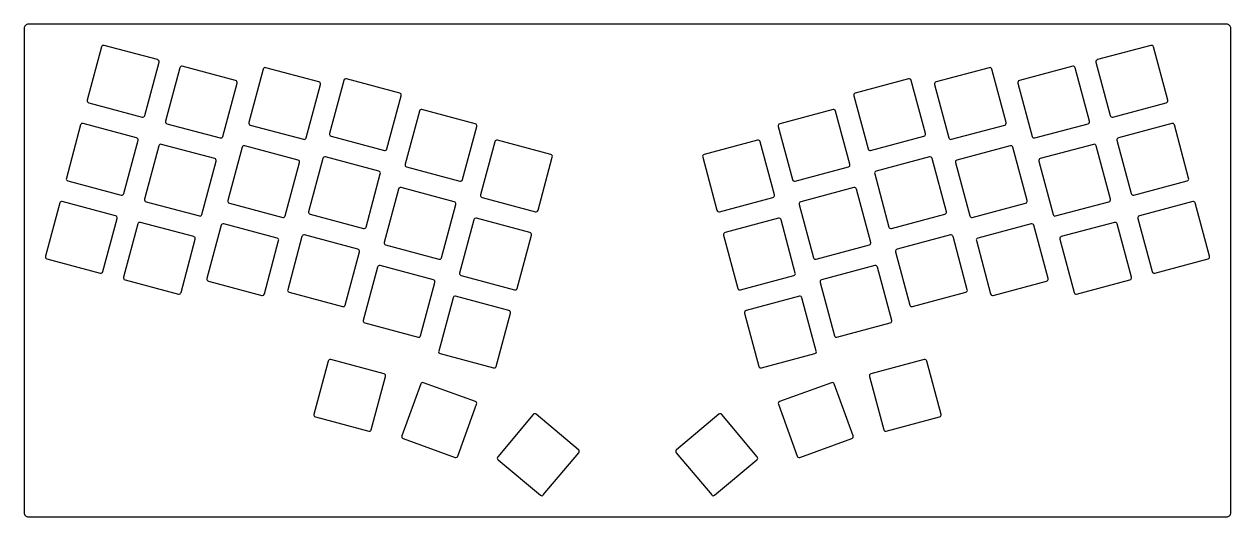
# Model space of a CAD drawing. Header units: millimetres. Extents: x -80 to 204, y -95 to 21.
import ezdxf

# ---------------------------------------------------------------- set-up
doc = ezdxf.new("R2010")
doc.units = ezdxf.units.MM

msp = doc.modelspace()

# ---------------------------------------------------------------- linework, layer by layer
at = {"linetype": 'CONTINUOUS'}
for points in [[(-65.5, 3.42, 0.414214), (-65.14, 2.81), (-52.58, -0.55, 0.414214), (-51.97, -0.2), (-48.61, 12.36, 0.414214), (-48.96, 12.97), (-61.52, 16.33, 0.414214), (-62.13, 15.98)], [(175.42, -0.2, 0.414214), (176.03, -0.55), (188.59, 2.81, 0.414214), (188.95, 3.42), (185.58, 15.98, 0.414214), (184.97, 16.33), (172.41, 12.97, 0.414214), (172.06, 12.36)], [(-47.09, -1.51, 0.414214), (-46.74, -2.12), (-34.18, -5.48, 0.414214), (-33.57, -5.13), (-30.21, 7.43, 0.414214), (-30.56, 8.04), (-43.12, 11.4, 0.414214), (-43.73, 11.05)], [(157.02, -5.13, 0.414214), (157.63, -5.48), (170.19, -2.12, 0.414214), (170.54, -1.51), (167.18, 11.05, 0.414214), (166.57, 11.4), (154.01, 8.04, 0.414214), (153.66, 7.43)], [(-27.46, -1.84, 0.414214), (-27.11, -2.45), (-14.55, -5.81, 0.414214), (-13.94, -5.46), (-10.57, 7.1, 0.414214), (-10.93, 7.71), (-23.48, 11.07, 0.414214), (-24.1, 10.72)], [(137.39, -5.46, 0.414214), (138, -5.81), (150.56, -2.45, 0.414214), (150.91, -1.84), (147.55, 10.72, 0.414214), (146.93, 11.07), (134.38, 7.71, 0.414214), (134.02, 7.1)], [(-8.44, -4.47, 0.414214), (-8.09, -5.08), (4.47, -8.44, 0.414214), (5.08, -8.09), (8.44, 4.47, 0.414214), (8.09, 5.08), (-4.47, 8.44, 0.414214), (-5.08, 8.09)], [(118.37, -8.09, 0.414214), (118.98, -8.44), (131.54, -5.08, 0.414214), (131.89, -4.47), (128.53, 8.09, 0.414214), (127.92, 8.44), (115.36, 5.08, 0.414214), (115.01, 4.47)], [(9.34, -11.7, 0.414214), (9.69, -12.31), (22.25, -15.67, 0.414214), (22.86, -15.32), (26.23, -2.76, 0.414214), (25.87, -2.15), (13.32, 1.21, 0.414214), (12.71, 0.86)], [(100.59, -15.32, 0.414214), (101.2, -15.67), (113.76, -12.31, 0.414214), (114.11, -11.7), (110.74, 0.86, 0.414214), (110.13, 1.21), (97.57, -2.15, 0.414214), (97.22, -2.76)], [(-70.43, -14.98, 0.414214), (-70.07, -15.59), (-57.52, -18.95, 0.414214), (-56.9, -18.6), (-53.54, -6.04, 0.414214), (-53.89, -5.43), (-66.45, -2.07, 0.414214), (-67.06, -2.42)], [(180.35, -18.6, 0.414214), (180.97, -18.95), (193.52, -15.59, 0.414214), (193.88, -14.98), (190.51, -2.42, 0.414214), (189.9, -2.07), (177.34, -5.43, 0.414214), (176.99, -6.04)], [(-52.03, -19.91, 0.414214), (-51.67, -20.52), (-39.11, -23.88, 0.414214), (-38.5, -23.53), (-35.14, -10.97, 0.414214), (-35.49, -10.36), (-48.05, -7, 0.414214), (-48.66, -7.35)], [(-32.39, -20.24, 0.414214), (-32.04, -20.85), (-19.48, -24.21, 0.414214), (-18.87, -23.86), (-15.5, -11.3, 0.414214), (-15.86, -10.69), (-28.41, -7.33, 0.414214), (-29.03, -7.68)], [(27.13, -18.93, 0.414214), (27.48, -19.54), (40.04, -22.91, 0.414214), (40.65, -22.55), (44.01, -9.99, 0.414214), (43.66, -9.38), (31.1, -6.02, 0.414214), (30.49, -6.37)], [(82.8, -22.55, 0.414214), (83.41, -22.91), (95.97, -19.54, 0.414214), (96.32, -18.93), (92.96, -6.37, 0.414214), (92.35, -6.02), (79.79, -9.38, 0.414214), (79.44, -9.99)], [(142.32, -23.86, 0.414214), (142.93, -24.21), (155.49, -20.85, 0.414214), (155.84, -20.24), (152.48, -7.68, 0.414214), (151.86, -7.33), (139.31, -10.69, 0.414214), (138.95, -11.3)], [(161.95, -23.53, 0.414214), (162.56, -23.88), (175.12, -20.52, 0.414214), (175.47, -19.91), (172.11, -7.35, 0.414214), (171.5, -7), (158.94, -10.36, 0.414214), (158.59, -10.97)], [(-13.37, -22.87, 0.414214), (-13.02, -23.48), (-0.46, -26.84, 0.414214), (0.15, -26.49), (3.51, -13.93, 0.414214), (3.16, -13.32), (-9.4, -9.96, 0.414214), (-10.01, -10.31)], [(123.3, -26.49, 0.414214), (123.91, -26.84), (136.47, -23.48, 0.414214), (136.82, -22.87), (133.46, -10.31, 0.414214), (132.85, -9.96), (120.29, -13.32, 0.414214), (119.94, -13.93)], [(4.41, -30.1, 0.414214), (4.76, -30.71), (17.32, -34.08, 0.414214), (17.93, -33.72), (21.3, -21.16, 0.414214), (20.94, -20.55), (8.39, -17.19, 0.414214), (7.77, -17.54)], [(105.52, -33.72, 0.414214), (106.13, -34.08), (118.69, -30.71, 0.414214), (119.04, -30.1), (115.67, -17.54, 0.414214), (115.06, -17.19), (102.51, -20.55, 0.414214), (102.15, -21.16)], [(-75.36, -33.38, 0.414214), (-75, -33.99), (-62.45, -37.35, 0.414214), (-61.83, -37), (-58.47, -24.44, 0.414214), (-58.82, -23.83), (-71.38, -20.47, 0.414214), (-71.99, -20.82)], [(185.28, -37, 0.414214), (185.9, -37.35), (198.45, -33.99, 0.414214), (198.81, -33.38), (195.44, -20.82, 0.414214), (194.83, -20.47), (182.27, -23.83, 0.414214), (181.92, -24.44)], [(-56.96, -38.31, 0.414214), (-56.6, -38.92), (-44.04, -42.28, 0.414214), (-43.43, -41.93), (-40.07, -29.37, 0.414214), (-40.42, -28.76), (-52.98, -25.4, 0.414214), (-53.59, -25.75)], [(22.19, -37.33, 0.414214), (22.55, -37.94), (35.11, -41.31, 0.414214), (35.72, -40.95), (39.08, -28.4, 0.414214), (38.73, -27.78), (26.17, -24.42, 0.414214), (25.56, -24.77)], [(87.73, -40.95, 0.414214), (88.34, -41.31), (100.9, -37.94, 0.414214), (101.25, -37.33), (97.89, -24.77, 0.414214), (97.28, -24.42), (84.72, -27.78, 0.414214), (84.37, -28.4)], [(166.88, -41.93, 0.414214), (167.49, -42.28), (180.05, -38.92, 0.414214), (180.41, -38.31), (177.04, -25.75, 0.414214), (176.43, -25.4), (163.87, -28.76, 0.414214), (163.52, -29.37)], [(-37.32, -38.64, 0.414214), (-36.97, -39.25), (-24.41, -42.62, 0.414214), (-23.8, -42.26), (-20.43, -29.7, 0.414214), (-20.79, -29.09), (-33.34, -25.73, 0.414214), (-33.96, -26.08)], [(-18.3, -41.27, 0.414214), (-17.95, -41.88), (-5.39, -45.25, 0.414214), (-4.78, -44.89), (-1.42, -32.33, 0.414214), (-1.77, -31.72), (-14.33, -28.36, 0.414214), (-14.94, -28.71)], [(128.23, -44.89, 0.414214), (128.84, -45.25), (141.4, -41.88, 0.414214), (141.75, -41.27), (138.39, -28.71, 0.414214), (137.78, -28.36), (125.22, -31.72, 0.414214), (124.87, -32.33)], [(147.25, -42.26, 0.414214), (147.86, -42.62), (160.42, -39.25, 0.414214), (160.77, -38.64), (157.41, -26.08, 0.414214), (156.79, -25.73), (144.24, -29.09, 0.414214), (143.88, -29.7)], [(-0.52, -48.5, 0.414214), (-0.17, -49.11), (12.39, -52.48, 0.414214), (13, -52.12), (16.37, -39.57, 0.414214), (16.01, -38.95), (3.46, -35.59, 0.414214), (2.84, -35.94)], [(110.45, -52.12, 0.414214), (111.06, -52.48), (123.62, -49.11, 0.414214), (123.97, -48.5), (120.61, -35.94, 0.414214), (119.99, -35.59), (107.44, -38.95, 0.414214), (107.08, -39.57)], [(17.26, -55.73, 0.414214), (17.62, -56.34), (30.17, -59.71, 0.414214), (30.79, -59.35), (34.15, -46.8, 0.414214), (33.8, -46.18), (21.24, -42.82, 0.414214), (20.63, -43.17)], [(92.66, -59.35, 0.414214), (93.27, -59.71), (105.83, -56.34, 0.414214), (106.19, -55.73), (102.82, -43.17, 0.414214), (102.21, -42.82), (89.65, -46.18, 0.414214), (89.3, -46.8)], [(-12.14, -70.65, 0.414214), (-11.79, -71.27), (0.77, -74.63, 0.414214), (1.38, -74.28), (4.75, -61.72, 0.414214), (4.39, -61.11), (-8.16, -57.74, 0.414214), (-8.78, -58.1)], [(122.07, -74.28, 0.414214), (122.68, -74.63), (135.24, -71.27, 0.414214), (135.59, -70.65), (132.23, -58.1, 0.414214), (131.61, -57.74), (119.06, -61.11, 0.414214), (118.7, -61.72)], [(8.6, -75.7, 0.414214), (8.9, -76.34), (21.11, -80.79, 0.414214), (21.76, -80.49), (26.2, -68.27, 0.414214), (25.9, -67.63), (13.69, -63.19, 0.414214), (13.05, -63.49)], [(101.69, -80.49, 0.414214), (102.34, -80.79), (114.55, -76.34, 0.414214), (114.85, -75.7), (110.4, -63.49, 0.414214), (109.76, -63.19), (97.55, -67.63, 0.414214), (97.25, -68.27)], [(31.18, -80.65, 0.414214), (31.24, -81.35), (41.2, -89.71, 0.414214), (41.9, -89.65), (50.26, -79.69, 0.414214), (50.2, -78.98), (40.24, -70.63, 0.414214), (39.53, -70.69)], [(81.55, -89.65, 0.414214), (82.25, -89.71), (92.21, -81.35, 0.414214), (92.27, -80.65), (83.92, -70.69, 0.414214), (83.21, -70.63), (73.25, -78.98, 0.414214), (73.19, -79.69)]]:
    msp.add_lwpolyline(points, format="xyb", close=True, dxfattribs=at)
at = {"layer": 'outline', "linetype": 'CONTINUOUS'}
msp.add_lwpolyline([(-80.37, -93.83, 0.414214), (-79.37, -94.83), (202.82, -94.83, 0.414214), (203.82, -93.83), (203.82, 20.35, 0.414214), (202.82, 21.35), (-79.37, 21.35, 0.414214), (-80.37, 20.35)], format="xyb", close=True, dxfattribs=at)

doc.saveas('drawing.dxf')
